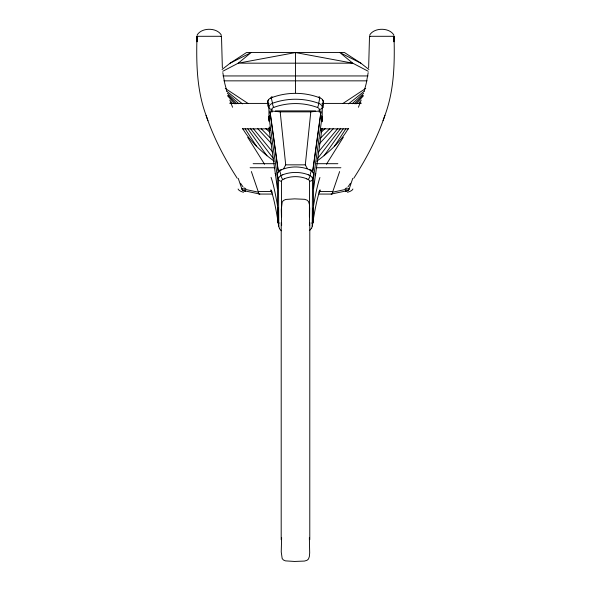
<?xml version="1.0" encoding="UTF-8"?>
<svg xmlns="http://www.w3.org/2000/svg" width="591" height="591" viewBox="0 0 591 591"><rect width="100%" height="100%" fill="white"/><g stroke="black" fill="none" stroke-linecap="round" stroke-linejoin="round"><path stroke-width="0.89" d="M197.682 36.302L196.98 36.302C196.227 62.897 196.692 90.061 206.067 115.326C213.543 137.592 224.536 158.543 237.22 178.253M278.849 223.804A4.071 3.162 -11.6 0 1 278.08 221.869L278.065 209.199M281.19 539.664L281.22 222.548M309.78 539.649L309.802 222.563M312.935 172.86A3.066 2.009 -5.7 0 1 313.681 174.426L312.558 179.361L312.211 226.146A6.006 5.984 84.4 0 1 312.122 226.678L311.642 228.259M313.681 174.426L313.37 220.879L312.211 226.146M319.266 112.364L319.273 109.424A3.066 2.128 0 0 0 317.456 107.481C303.486 102.287 287.728 102.273 273.744 107.414A3.081 2.135 0 0 0 271.912 109.365L271.926 112.312M309.389 216.786L309.521 181.319A2.778 2.061 0 0 0 308.184 179.531L306.67 178.888M393.318 36.302L394.005 36.302L393.975 41.813L394.02 36.302C394.773 62.897 394.308 90.061 384.933 115.326C377.457 137.592 366.464 158.543 353.78 178.253M323.255 107.577L323.174 100.95A6.139 4.366 4.9 0 0 320.544 98.128C304.683 91.76 286.384 91.76 270.515 98.106M369.508 36.295L368.636 67.921M322.132 121.761L322.317 107.481L323.299 101.874A3.029 2.216 0.7 0 0 322.368 99.997M307.342 168.686L305.303 164.845L310.814 111.854L320.174 110.968M309.403 225.378L309.706 208.431L309.396 204.36L308.509 201.561L307.15 200.194L304.624 199.307L294.599 198.857L285.712 199.448L283.348 200.548L282.188 202.188L281.272 209.502L281.634 225.363M312.587 171.686L321.024 110.886M312.713 171.907L321.024 112.024M313.585 177.248L322.043 117.025L322.043 121.34M313.585 188.477L322.043 128.254M321.881 128.476L321.644 129.54M368.178 72.641L366.213 83.523L364.182 91.132M281.619 537.714L281.242 551.942L282.166 558.502L283.377 559.98L285.483 560.874L294.569 561.45L304.498 561.058L307.017 560.305L308.472 559.042L309.352 556.596L309.684 552.895L309.359 537.699M312.521 179.361A5.43 4.189 6.5 0 0 309.95 175.527L311.265 170.688A3.11 1.212 -62 0 0 310.223 169.905M197.076 35.179C201.42 27.304 217 27.319 221.374 35.172M369.626 35.172C374 27.319 389.58 27.304 393.924 35.179M339.633 171.553L332.829 191.454L319 191.454M318.689 194.062L331.182 194.062L345.462 191.085A4.381 3.842 66.9 0 0 349.251 188.765L352.753 178.371M383.071 120.66L384.933 115.326M345.462 191.085L345.617 190.634M358.405 107.259L359.956 103.432M283.658 168.686L285.697 164.845L280.186 111.854L270.826 110.968M343.334 137.245L326.424 164.254M348.291 128.557C340.652 141.766 329.01 152.271 316.791 161.203M334.299 146.524L345.898 128.749M348.018 186.837L350.478 183.254M324.09 155.751L343.201 128.786M317.795 158.27L340.763 128.321M359.808 103.491L360.931 102.029M318.372 151.99L337.779 128.513M358.36 103.61L361.3 100.056M319.192 143.982L333.531 128.365M355.974 103.927L363.458 95.779M320.13 138.493L329.852 128.668M354.489 103.772L362.911 95.262M321.149 132.229L325.198 128.513M352.199 103.75L363.672 93.23M348.52 103.89L364.278 91.221M222.061 69.509L230.158 63.171L246.491 52.555L344.509 52.555L360.842 63.171L368.939 69.509M342.824 103.543L365.726 88.414M222.785 71.26L238.262 63.171L251.153 52.555L230.158 63.171M347.094 187.923L345.188 188.514M281.611 216.786L281.479 181.319A2.778 2.061 0 0 1 282.816 179.531L284.33 178.888M281.619 169.824L279.735 170.688A5.459 4.226 -6.6 0 0 277.356 174.419M282.72 174.862L281.065 175.542A5.43 4.189 -6.5 0 0 278.479 179.361M332.659 192.186L349.244 188.647M360.842 63.171L339.847 52.555L352.738 63.171L295.5 52.555L238.262 63.171L352.738 63.171L368.215 71.26M369.574 36.295L370.225 36.287M394.005 36.302L369.648 36.295M222.999 75.944L368.001 75.944M223.923 80.849L367.077 80.849M229.759 103.418L269.023 103.418M321.977 103.418L361.241 103.418M275.443 110.886L315.557 110.886M280.186 111.854L310.814 111.854M242.347 128.86L269.888 128.86M321.112 128.86L348.653 128.86M253.147 163.692L274.32 163.692M316.68 163.692L337.853 163.692M285.697 164.845L305.303 164.845M250.104 167.748L274.867 167.748M316.133 167.748L340.896 167.748M272 191.454L258.171 191.454L251.367 171.553M238.247 178.371L241.785 188.743A4.381 3.842 -66.9 0 0 245.538 191.026L259.818 194.062L272.311 194.062M220.775 36.287L221.477 36.287L196.995 36.302L197.025 41.813L196.966 36.302M241.756 188.655L258.341 192.186M245.812 188.514L243.906 187.923M308.28 174.862L309.935 175.542M309.381 169.824L311.265 170.688A5.459 4.226 6.6 0 1 313.644 174.419M225.274 88.414L248.176 103.543M242.709 128.557C250.348 141.766 261.99 152.271 274.209 161.203M226.722 91.221L242.48 103.89M227.328 93.23L238.801 103.75M265.802 128.513L269.851 132.229M228.089 95.262L236.511 103.772M261.148 128.668L270.87 138.493M227.542 95.779L235.026 103.927M257.469 128.365L271.808 143.982M229.7 100.056L232.64 103.61M253.221 128.513L272.628 151.99M230.069 102.029L231.192 103.491M250.237 128.321L273.205 158.27M247.799 128.786L266.91 155.751M240.522 183.254L242.982 186.837M264.576 164.254L247.666 137.245M245.102 128.749L256.701 146.524M279.358 228.259L278.871 226.722A6.006 5.999 61.7 0 1 278.797 226.19L277.63 220.879L277.319 174.426A3.066 2.046 7 0 1 278.036 172.838M231.044 103.432L232.595 107.259M245.383 190.634L245.538 191.085M206.067 115.326L207.929 120.66M269.548 129.518L269.223 126.925M226.818 91.132L224.787 83.523L222.822 72.641M277.319 174.426L278.442 179.361L278.797 226.19M269.274 128.203L269.223 127.915A15.425 1.544 85.1 0 0 269.215 128.062M277.415 177.248L268.957 117.025L268.957 121.34M268.957 128.254L277.415 188.477M269.976 110.886L278.413 171.686M269.976 112.024L278.287 171.907M222.364 67.921L221.492 36.295M269.031 120.49L268.883 107.459L267.886 100.965A6.146 4.388 -5.5 0 1 270.523 98.113M267.789 106.188L267.76 101.896A3.029 2.216 -0.7 0 1 268.61 100.034M312.935 209.199L312.935 221.876A4.071 3.162 11.6 0 1 312.151 223.804M295.5 52.555L295.5 92.743M278.701 222.896A3.997 3.162 -9.6 0 1 277.637 220.879A3.021 2.128 0 0 1 278.213 219.261M312.299 222.896A3.997 3.162 9.6 0 0 313.363 220.879A3.021 2.128 0 0 0 312.787 219.261M281.545 230.749A4.381 4.292 84.4 0 1 279.41 228.237M311.354 228.156A4.381 4.011 -51.2 0 1 309.329 230.497M320.1 189.792A178.386 15.735 -87.2 0 0 312.935 221.891A4.078 2.002 0 0 1 311.893 223.014M270.9 189.77A178.386 15.735 87.2 0 1 278.065 221.854M279.107 223.006A4.078 2.002 0.1 0 1 278.065 221.869M312.935 209.362A191.691 16.91 -87.2 0 1 313.164 207.943M313.555 205.646A191.691 16.91 -87.2 0 1 319.93 177.529M271.062 177.359A191.691 16.932 87.2 0 1 277.452 205.35M277.836 207.655A191.691 16.932 87.2 0 1 278.073 209.066M315.321 175.209A195.067 16.851 -87.3 0 1 315.801 173.702M320.041 190.383A4.078 3.893 0 0 1 318.948 192.378M272.052 192.378A4.078 3.893 0 0 1 270.959 190.383M275.192 173.429A195.067 16.888 87.3 0 1 275.672 174.921M271.912 109.372A3.058 2.216 -1.7 0 1 268.875 107.459A6.102 4.351 -5.6 0 1 272.495 103.277C287.285 97.862 303.944 97.907 318.719 103.336A6.102 4.336 4.9 0 1 322.317 107.481A3.058 2.209 1.4 0 1 319.273 109.424M273.751 107.414A3.058 0.909 72.7 0 1 272.495 103.27L271.276 97.766A3.007 0.938 71.6 0 1 272.399 97.227M318.697 97.212A3.007 0.938 -71.6 0 1 319.79 97.796L318.719 103.336A3.058 0.909 -72.6 0 1 317.456 107.473M269.961 130.581A4.654 4.625 -50.8 0 1 269.614 129.547M321.364 129.481A4.647 4.388 -59.5 0 1 320.802 130.855M268.942 117.025A3.081 2.135 0 0 1 269.784 115.577M321.438 115.755A3.081 2.135 0 0 1 322.058 117.025M269.858 130.027A4.1 2.844 0 0 1 268.957 128.461M322.043 128.461A4.1 2.844 0 0 1 321.142 130.027M281.479 181.304A3.066 2.046 6.8 0 1 278.45 179.361M282.816 179.501A3.103 1.152 63.7 0 1 281.072 175.549L279.735 170.688A3.11 1.212 61.1 0 1 280.784 169.949M281.538 169.72A28.08 20.848 0 0 1 309.462 169.72M309.957 175.52A3.103 1.182 -63.6 0 1 308.184 179.531M312.55 179.361A3.066 2.046 -6.8 0 1 309.521 181.304M282.675 174.796A27.563 20.463 0 0 1 308.332 174.788M284.249 178.785A23.33 17.324 0 0 1 306.751 178.785M259.818 193.996A4.307 1.455 -84 0 1 259.671 194.107M259.139 194.144A4.307 1.455 -84 0 1 258.319 192.215M331.322 194.107A4.307 1.448 84 0 1 331.182 194.003M332.674 192.208A4.307 1.448 84 0 1 331.854 194.144M245.538 191.004A4.381 3.834 -64.9 0 1 241.734 188.773M349.266 188.773A4.381 3.834 64.9 0 1 345.462 191.004M243.522 192.274A30.976 7.122 -2.9 0 1 238.114 189.009M352.886 189.009A30.976 7.122 2.9 0 1 347.478 192.274"/></g></svg>
